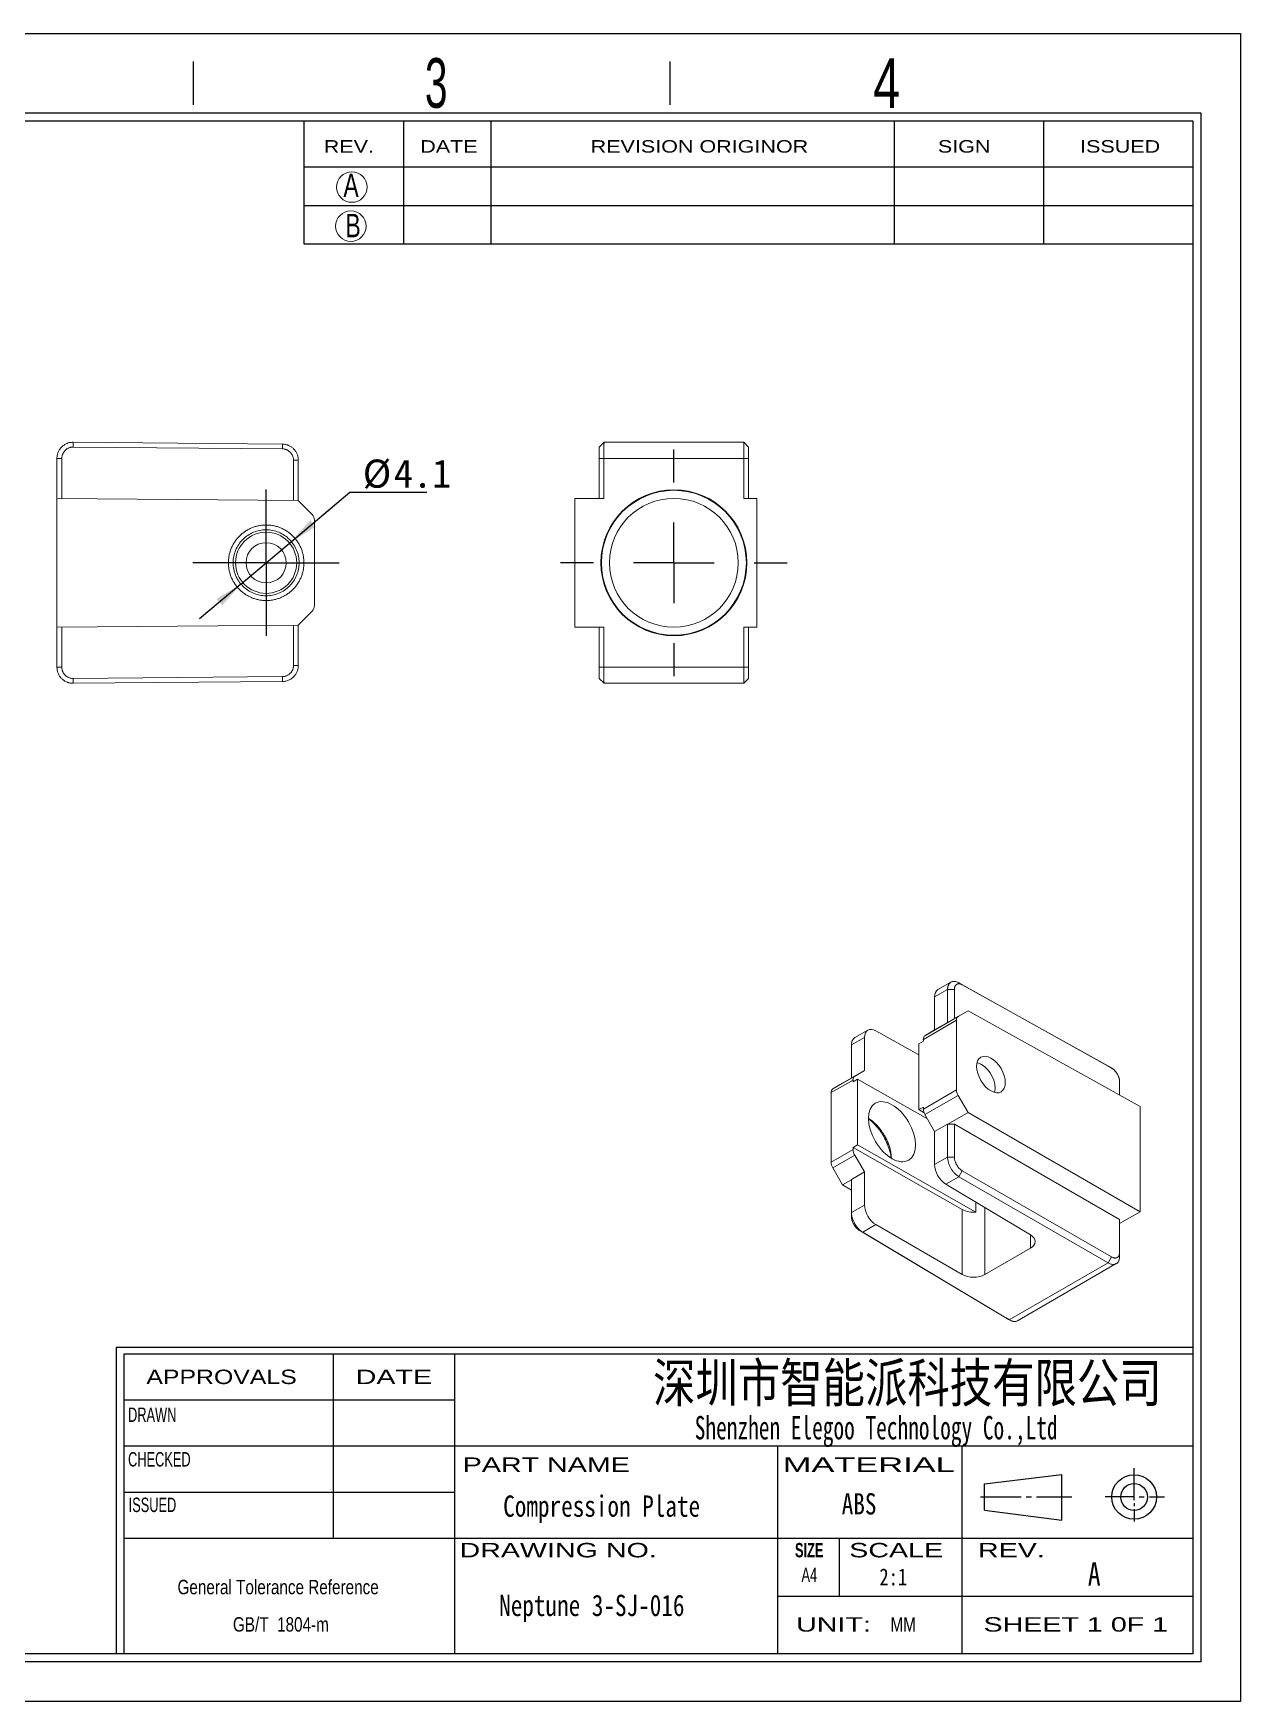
# Model space of a CAD drawing. Header units: millimetres. Extents: x 1 to 148, y 1 to 104.
# Drawn here: x 72.5 to 147.6, y 0.6 to 104.3 of the extents above; entities that cross this region are included whole.
import ezdxf

# ---------------------------------------------------------------- set-up
doc = ezdxf.new("R2010")
doc.units = ezdxf.units.MM
doc.header["$LTSCALE"] = 0.5
doc.layers.add('SLD-0', color=179, linetype='Continuous')
doc.styles.add('SLDTEXTSTYLE0', font='SIMSUN.TTC', dxfattribs={"width": 0.67})
doc.styles.add('SLDTEXTSTYLE1', font='SIMSUN.TTC', dxfattribs={"width": 0.8})
doc.styles.add('SLDTEXTSTYLE10', font='ARIAL.TTF', dxfattribs={"width": 0.7584})
doc.styles.add('SLDTEXTSTYLE11', font='ARIAL.TTF', dxfattribs={"width": 1.2324})
doc.styles.add('SLDTEXTSTYLE12', font='ARIAL.TTF', dxfattribs={"width": 1.7064})
doc.styles.add('SLDTEXTSTYLE13', font='SIMSUN.TTC', dxfattribs={"width": 0.8, "bigfont": 'bigfont'})
doc.styles.add('SLDTEXTSTYLE14', font='SIMKAI.TTF', dxfattribs={"width": 0.67})
doc.styles.add('SLDTEXTSTYLE15', font='SIMSUN.TTC')
doc.styles.add('SLDTEXTSTYLE2', font='SIMFANG.TTF', dxfattribs={"width": 0.8})
doc.styles.add('SLDTEXTSTYLE3', font='SIMSUN.TTC', dxfattribs={"width": 0.8})
doc.styles.add('SLDTEXTSTYLE5', font='ARIAL.TTF', dxfattribs={"width": 0.63516})
doc.styles.add('SLDTEXTSTYLE6', font='GOTHIC.TTF', dxfattribs={"width": 0.7304})
doc.styles.add('SLDTEXTSTYLE7', font='GOTHIC.TTF', dxfattribs={"width": 0.61171})
doc.styles.add('SLDTEXTSTYLE8', font='ARIALBD.TTF', dxfattribs={"width": 0.63516})
doc.styles.add('SLDTEXTSTYLE9', font='ARIAL.TTF', dxfattribs={"width": 1.422})
doc.dimstyles.new('SLDDIMSTYLE1', dxfattribs={"dimtxt": 1.75, "dimasz": 1.75, "dimexe": 0, "dimexo": 0.0625, "dimgap": 0.4375, "dimtad": 0, "dimtih": 1, "dimtoh": 1, "dimrnd": 1e-09, "dimzin": 12, "dimdsep": 46, "dimtxsty": 'SLDTEXTSTYLE0', "dimsah": 1, "dimcen": 0, "dimadec": 0, "dimazin": 3, "dimtfac": 1, "dimtmove": 0, "dimatfit": 3, "dimfxl": 0, "dimfrac": 2, "dimtolj": 1, "dimtzin": 12, "dimarcsym": 0})

# ---------------------------------------------------------------- blocks, each defined once
blk = doc.blocks.new('SW_NOTE_1')
at = {"layer": 'SLD-0', "color": 0, "char_height": 0.8963, "attachment_point": 2, "style": 'SLDTEXTSTYLE10'}
for s, insert in [('General Tolerance Reference ', (6.51, 1.16)), (' GB/T  1804-m', (6.55, -1.16))]:
    blk.add_mtext(s, dxfattribs=dict(at, insert=insert))
blk = doc.blocks.new('_D_2')
at = {"layer": 'SLD-0', "color": 5}
for p, q in [((88.55, 72.75), (92.19, 75.82)), ((92.19, 75.82), (96.97, 75.82)), ((85.42, 70.11), (88.55, 72.75)), ((85.42, 70.11), (82.84, 67.94))]:
    blk.add_line(p, q, dxfattribs=at)
for points in [[(88.55, 72.75), (90.06, 73.67), (89.72, 74.08)], [(85.42, 70.11), (83.9, 69.19), (84.25, 68.78)]]:
    blk.add_solid(points, dxfattribs=at)
at = {"layer": 'SLD-0', "color": 5, "char_height": 1.75, "attachment_point": 1, "style": 'SLDTEXTSTYLE15'}
for s, insert in [('%%c', (92.99, 77.85)), ('4.1', (94.92, 77.85))]:
    blk.add_mtext(s, dxfattribs=dict(at, insert=insert))
blk = doc.blocks.new('SW_CENTERMARKSYMBOL_2')
at = {"layer": 'SLD-0', "color": 0}
for p, q in [((0, 2.5), (0, 4.55)), ((0, 0), (0, 2.5)), ((-2.5, 0), (-4.55, 0)), ((0, 0), (-2.5, 0)), ((0, 0), (0, -2.5)), ((0, 0), (2.5, 0)), ((2.5, 0), (4.55, 0)), ((0, -2.5), (0, -4.55))]:
    blk.add_line(p, q, dxfattribs=at)
blk = doc.blocks.new('SW_CENTERMARKSYMBOL_3')
at = {"layer": 'SLD-0', "color": 0}
for p, q in [((0, 5), (0, 7.04)), ((0, 0), (0, 2.5)), ((-5, 0), (-7.04, 0)), ((0, 0), (-2.5, 0)), ((0, 0), (0, -2.5)), ((0, 0), (2.5, 0)), ((5, 0), (7.04, 0)), ((0, -5), (0, -7.04))]:
    blk.add_line(p, q, dxfattribs=at)

msp = doc.modelspace()

# ---------------------------------------------------------------- linework, layer by layer
at = {"color": 7, "linetype": 'Continuous', "lineweight": 15}
for p, q in [((74.992, 78.622), (74.992, 78.922)), ((74.992, 78.922), (87.992, 78.809)), ((87.992, 78.509), (87.992, 78.809)), ((107.985, 78.922), (107.685, 78.622)), ((107.986, 78.922), (116.668, 78.922)), ((116.968, 78.622), (116.668, 78.922)), ((74.286, 77.922), (73.983, 77.922)), ((73.983, 75.431), (73.983, 77.922)), ((74.286, 77.922), (74.286, 75.429)), ((87.992, 78.509), (74.992, 78.622)), ((88.686, 75.303), (88.686, 77.809)), ((88.686, 77.809), (88.983, 77.809)), ((88.983, 77.809), (88.983, 75.3)), ((107.679, 75.431), (107.679, 77.922)), ((107.979, 77.922), (107.679, 77.922)), ((107.979, 77.922), (107.979, 75.431)), ((116.674, 77.922), (107.979, 77.922)), ((116.674, 75.431), (116.674, 77.922)), ((116.974, 77.922), (116.674, 77.922)), ((116.974, 77.922), (116.974, 75.431)), ((73.983, 75.431), (73.983, 67.431)), ((88.983, 75.3), (73.983, 75.431)), ((89.84, 74.429), (88.983, 75.3)), ((106.177, 67.431), (106.177, 75.431)), ((106.177, 75.431), (107.979, 75.431)), ((117.477, 75.431), (116.674, 75.431)), ((117.477, 75.431), (117.477, 67.431)), ((89.983, 68.778), (89.983, 74.078)), ((73.983, 67.431), (88.975, 67.562)), ((73.983, 64.94), (73.983, 67.431)), ((74.286, 67.434), (74.286, 64.94)), ((88.686, 65.053), (88.686, 67.56)), ((88.975, 67.562), (89.837, 68.424)), ((88.983, 67.571), (88.983, 65.053)), ((106.177, 67.431), (107.979, 67.431)), ((107.679, 64.94), (107.679, 67.431)), ((107.979, 67.431), (107.979, 64.94)), ((117.477, 67.431), (116.674, 67.431)), ((116.674, 64.94), (116.674, 67.431)), ((116.974, 67.431), (116.974, 64.94)), ((74.286, 64.94), (73.983, 64.94)), ((74.992, 64.24), (87.992, 64.353)), ((87.992, 64.353), (87.992, 64.053)), ((88.686, 65.053), (88.983, 65.053)), ((107.979, 64.94), (107.679, 64.94)), ((107.979, 64.94), (116.674, 64.94)), ((116.974, 64.94), (116.674, 64.94)), ((74.992, 64.24), (74.992, 63.94)), ((87.992, 64.053), (74.992, 63.94)), ((107.685, 64.24), (107.985, 63.94)), ((116.668, 63.94), (107.986, 63.94)), ((116.668, 63.94), (116.968, 64.24)), ((129.338, 44.908), (128.533, 44.443)), ((129.549, 45.368), (128.738, 44.9)), ((129.338, 44.908), (129.76, 44.909)), ((129.338, 42.859), (129.338, 44.908)), ((129.76, 44.909), (129.76, 43.103)), ((130.043, 45.322), (130.255, 45.199)), ((130.043, 45.322), (139.316, 40.154)), ((139.528, 40.032), (130.255, 45.199)), ((128.533, 44.443), (128.533, 42.394)), ((128.533, 42.394), (130.609, 43.593)), ((130.609, 43.593), (129.998, 43.228)), ((141.308, 37.63), (130.609, 43.593)), ((129.896, 43), (127.832, 41.808)), ((127.932, 42.035), (129.998, 43.228)), ((129.896, 43), (129.896, 38.672)), ((124.173, 41.926), (123.368, 41.461)), ((124.382, 42.385), (123.57, 41.916)), ((124.173, 39.877), (124.173, 41.926)), ((127.549, 40.854), (124.88, 42.341)), ((127.832, 41.688), (127.549, 41.525)), ((127.549, 37.442), (127.549, 41.525)), ((127.832, 41.688), (127.832, 41.808)), ((127.932, 42.035), (128.533, 42.394)), ((123.368, 41.468), (123.366, 41.222)), ((123.366, 41.217), (123.368, 41.461)), ((123.366, 39.412), (123.366, 41.217)), ((123.368, 41.461), (123.368, 39.413)), ((122.203, 38.728), (123.562, 39.512)), ((122.804, 39.087), (124.173, 39.877)), ((124.173, 39.877), (123.562, 39.512)), ((124.173, 39.877), (124.173, 39.877)), ((139.316, 40.154), (139.528, 40.032)), ((139.316, 40.154), (139.391, 40.107)), ((123.46, 39.284), (122.103, 38.501)), ((122.103, 34.173), (122.103, 38.501)), ((122.203, 38.728), (122.804, 39.087)), ((123.742, 39.327), (123.46, 39.164)), ((123.46, 39.284), (123.46, 39.164)), ((123.742, 39.327), (123.742, 35.245)), ((128.088, 36.862), (123.742, 39.327)), ((127.832, 37.48), (129.896, 38.672)), ((140.026, 39.017), (140.033, 38.928)), ((140.032, 38.342), (140.032, 39.175)), ((140.033, 38.928), (140.032, 39.175)), ((140.033, 38.928), (140.033, 38.341)), ((127.549, 37.442), (127.832, 37.605)), ((127.879, 37.248), (127.549, 37.442)), ((127.832, 37.48), (127.832, 37.605)), ((130, 38.324), (127.934, 37.131)), ((130, 38.324), (130.615, 37.271)), ((141.308, 31.098), (141.308, 37.63)), ((128.533, 36.083), (127.934, 37.131)), ((129.338, 36.548), (128.533, 36.083)), ((129.338, 34.492), (129.338, 36.548)), ((129.338, 36.548), (129.35, 36.541)), ((130.615, 37.271), (129.35, 36.541)), ((129.35, 36.541), (129.76, 36.54)), ((129.76, 36.54), (129.76, 34.493)), ((129.76, 36.54), (140.032, 30.61)), ((130.615, 37.271), (141.308, 31.098)), ((128.533, 36.083), (128.533, 34.027)), ((122.103, 34.173), (123.46, 34.956)), ((123.564, 34.608), (122.205, 33.824)), ((123.46, 35.081), (123.742, 35.245)), ((123.46, 35.081), (123.46, 34.956)), ((130.242, 31.234), (123.46, 35.081)), ((123.564, 34.608), (124.173, 33.566)), ((123.742, 35.245), (131.093, 31.075)), ((128.533, 34.027), (129.338, 34.492)), ((129.338, 34.492), (129.76, 34.493)), ((122.81, 32.765), (122.205, 33.824)), ((124.173, 33.566), (123.368, 33.101)), ((124.173, 31.51), (124.173, 33.566)), ((130.043, 33.273), (129.228, 32.803)), ((130.043, 33.273), (130.255, 33.641)), ((139.316, 27.921), (130.043, 33.273)), ((130.255, 33.641), (139.528, 28.288)), ((123.368, 33.087), (122.81, 32.765)), ((123.366, 32.433), (122.81, 32.765)), ((123.366, 32.848), (123.368, 33.087)), ((123.366, 30.802), (123.366, 32.848)), ((123.368, 33.101), (123.368, 31.046)), ((123.368, 33.087), (123.368, 33.101)), ((129.228, 32.803), (134.497, 29.654)), ((123.368, 31.046), (124.173, 31.51)), ((130.242, 27.197), (130.242, 31.234)), ((131.093, 31.075), (131.093, 31.688)), ((123.366, 30.802), (123.368, 31.046)), ((124.88, 30.293), (124.064, 29.822)), ((130.242, 27.197), (124.88, 30.293)), ((140.032, 28.574), (140.032, 30.61)), ((140.032, 30.61), (140.033, 30.362)), ((141.308, 31.098), (140.033, 30.362)), ((140.033, 30.362), (140.033, 28.328)), ((123.852, 29.944), (124.064, 29.822)), ((132.964, 24.499), (123.852, 29.944)), ((124.064, 29.822), (133.176, 24.376)), ((134.491, 28.834), (131.65, 27.194)), ((139.316, 27.921), (139.528, 28.288)), ((140.033, 28.328), (140.032, 28.574)), ((133.176, 24.376), (139.316, 27.921)), ((133.678, 24.321), (139.826, 27.87)), ((132.964, 24.499), (133.176, 24.376)), ((132.973, 24.494), (133.187, 24.37))]:
    msp.add_line(p, q, dxfattribs=at)
at = {"color": 8, "linetype": 'Continuous', "lineweight": 15}
for p, q in [((131.65, 31.355), (131.65, 27.194)), ((134.491, 28.834), (134.491, 29.657))]:
    msp.add_line(p, q, dxfattribs=at)
at = {"color": 7, "linetype": 'Continuous', "lineweight": 15, "flags": 128}
msp.add_lwpolyline([(132.263, 38.508), (132.283, 38.612), (132.292, 38.752)], dxfattribs=at)
at = {"color": 7, "linetype": 'Continuous', "lineweight": 15}
for centre, radius in [((112.327, 71.431), 4.537), ((112.327, 71.431), 4.504), ((112.327, 71.431), 4.004), ((86.983, 71.431), 1.9), ((86.983, 71.431), 1.25)]:
    msp.add_circle(centre, radius, dxfattribs=at)
for centre, radius, start, end in [((89.483, 74.078), 0.5, 0, 44.5), ((89.483, 68.778), 0.5, 315, 0), ((130.497, 38.719), 1.795, 1.05228, 67.8119), ((130.933, 32.574), 1.508, 242.73566, 276.09657)]:
    msp.add_arc(centre, radius, start, end, dxfattribs=at)
for centre, major_axis, ratio, start_param, end_param in [((129.234, 44.031), (-0.493, 0.87), 0.5723212, 0.0042878, 0.7897673), ((124.886, 41.521), (-0.507, 0.862), 0.5823979, 5.5021549, 7.0642246), ((130.252, 42.797), (-0.253, 0.431), 0.5823979, 0.0043678, 0.7810393), ((128.182, 41.602), (-0.247, 0.435), 0.5723212, 0.0130957, 0.7897673), ((123.816, 39.082), (-0.253, 0.431), 0.5823979, 0.0043678, 0.7810393), ((122.453, 38.295), (-0.247, 0.435), 0.5723212, 0.0130957, 0.7897673), ((130.252, 38.469), (-0.253, 0.431), 0.5823979, 0.7810393, 1.5664374), ((128.182, 37.274), (-0.247, 0.435), 0.5723212, 0.7897673, 1.5751654), ((123.816, 34.754), (-0.253, 0.431), 0.5823979, 0.7810393, 1.5664374), ((122.453, 33.967), (-0.247, 0.435), 0.5723212, 0.7897673, 1.5751654), ((129.234, 33.616), (-0.493, 0.87), 0.5723212, 0.7897673, 2.3518369), ((124.886, 31.106), (-0.507, 0.862), 0.5823979, 0.7810393, 2.343109), ((133.784, 29.249), (1, -0.008), 0.5823041, 5.5022266, 7.0642962), ((130.943, 27.609), (1, -0.008), 0.5823041, 3.9401569, 5.5022266)]:
    msp.add_ellipse(centre, major_axis=major_axis, ratio=ratio, start_param=start_param, end_param=end_param, dxfattribs=at)
for centre, major_axis in [((132.035, 39.624), (-0.633, 1.078)), ((125.882, 36.072), (-1.038, 1.768))]:
    msp.add_ellipse(centre, major_axis=major_axis, ratio=0.5823979, dxfattribs=at)
for points, knots in [([(73.983, 77.922), (73.984, 77.954), (73.986, 78.017), (74, 78.111), (74.023, 78.205), (74.055, 78.298), (74.097, 78.388), (74.148, 78.475), (74.209, 78.558), (74.297, 78.655), (74.426, 78.761), (74.591, 78.848), (74.783, 78.911), (74.915, 78.918), (74.992, 78.922)], [0, 0, 0, 0, 0.05950079, 0.11986998, 0.18110757, 0.24321355, 0.3061879, 0.37003062, 0.43474169, 0.50032109, 0.61901184, 0.75017659, 0.8535669, 1, 1, 1, 1]), ([(87.992, 78.809), (88.025, 78.808), (88.087, 78.806), (88.174, 78.792), (88.25, 78.774), (88.315, 78.753), (88.418, 78.713), (88.55, 78.641), (88.702, 78.513), (88.826, 78.36), (88.917, 78.184), (88.973, 77.998), (88.98, 77.871), (88.983, 77.809)], [0, 0, 0, 0, 0.0626653, 0.1190241, 0.1690752, 0.2128172, 0.2502492, 0.3812038, 0.5001666, 0.6301861, 0.7568321, 0.8801036, 1, 1, 1, 1]), ([(107.985, 78.922), (107.985, 78.921), (107.985, 78.919), (107.984, 78.9), (107.984, 78.877), (107.983, 78.842), (107.982, 78.791), (107.982, 78.717), (107.981, 78.616), (107.98, 78.479), (107.98, 78.301), (107.979, 78.114), (107.979, 77.986), (107.979, 77.922)], [0, 0, 0, 0, 0.0699744, 0.138559, 0.1962504, 0.2430443, 0.3327864, 0.4169441, 0.4955161, 0.6268676, 0.7547326, 0.8791104, 1, 1, 1, 1]), ([(116.674, 77.922), (116.674, 77.954), (116.674, 78.017), (116.674, 78.111), (116.674, 78.205), (116.674, 78.298), (116.673, 78.388), (116.673, 78.475), (116.673, 78.558), (116.672, 78.655), (116.671, 78.761), (116.67, 78.848), (116.669, 78.911), (116.668, 78.918), (116.668, 78.922)], [0, 0, 0, 0, 0.05950079, 0.11986998, 0.18110757, 0.24321355, 0.3061879, 0.37003062, 0.43474169, 0.50032109, 0.61901184, 0.75017659, 0.8535669, 1, 1, 1, 1]), ([(74.992, 78.622), (74.969, 78.622), (74.923, 78.621), (74.851, 78.611), (74.784, 78.594), (74.716, 78.569), (74.656, 78.541), (74.594, 78.504), (74.541, 78.465), (74.488, 78.416), (74.444, 78.367), (74.401, 78.308), (74.367, 78.252), (74.336, 78.186), (74.315, 78.124), (74.298, 78.057), (74.288, 77.992), (74.287, 77.945), (74.286, 77.922)], [0, 0, 0, 0, 0.0623663, 0.1250045, 0.1964267, 0.2500057, 0.3214276, 0.3750063, 0.4464277, 0.500006, 0.5714269, 0.6250047, 0.6964251, 0.7500027, 0.8214226, 0.8749999, 0.9375001, 1, 1, 1, 1]), ([(88.686, 77.809), (88.685, 77.832), (88.684, 77.877), (88.673, 77.948), (88.656, 78.015), (88.632, 78.082), (88.604, 78.141), (88.567, 78.202), (88.528, 78.254), (88.479, 78.307), (88.431, 78.351), (88.373, 78.393), (88.317, 78.427), (88.253, 78.457), (88.191, 78.479), (88.125, 78.496), (88.061, 78.506), (88.015, 78.508), (87.992, 78.509)], [0, 0, 0, 0, 0.0623628, 0.1249998, 0.1964198, 0.2499971, 0.3214174, 0.374995, 0.4464159, 0.4999938, 0.5714152, 0.6249935, 0.6964154, 0.7499941, 0.8214163, 0.8749953, 0.9374977, 1, 1, 1, 1]), ([(107.679, 77.922), (107.679, 77.945), (107.679, 77.992), (107.679, 78.063), (107.68, 78.13), (107.68, 78.198), (107.68, 78.258), (107.68, 78.319), (107.681, 78.372), (107.681, 78.425), (107.682, 78.469), (107.682, 78.511), (107.683, 78.544), (107.683, 78.574), (107.684, 78.596), (107.684, 78.611), (107.685, 78.621), (107.685, 78.622), (107.686, 78.622)], [0, 0, 0, 0, 0.062364, 0.1249999, 0.1964197, 0.2499971, 0.3214173, 0.374995, 0.4464157, 0.4999938, 0.571415, 0.6249935, 0.6964152, 0.749994, 0.8214161, 0.8749953, 0.9374977, 1, 1, 1, 1]), ([(116.968, 78.622), (116.968, 78.622), (116.969, 78.621), (116.969, 78.611), (116.97, 78.594), (116.97, 78.569), (116.971, 78.541), (116.971, 78.504), (116.972, 78.465), (116.972, 78.416), (116.973, 78.367), (116.973, 78.308), (116.973, 78.252), (116.974, 78.186), (116.974, 78.124), (116.974, 78.057), (116.974, 77.992), (116.974, 77.945), (116.974, 77.922)], [0, 0, 0, 0, 0.0623663, 0.1250045, 0.1964267, 0.2500057, 0.3214276, 0.3750063, 0.4464277, 0.500006, 0.5714269, 0.6250047, 0.6964251, 0.7500027, 0.8214226, 0.8749999, 0.9375001, 1, 1, 1, 1]), ([(84.639, 71.431), (84.639, 71.508), (84.646, 71.662), (84.68, 71.89), (84.736, 72.114), (84.814, 72.331), (84.912, 72.54), (85.031, 72.737), (85.169, 72.923), (85.323, 73.094), (85.494, 73.249), (85.68, 73.386), (85.878, 73.505), (86.086, 73.603), (86.304, 73.681), (86.527, 73.737), (86.756, 73.771), (86.986, 73.782), (87.216, 73.771), (87.445, 73.737), (87.669, 73.681), (87.886, 73.603), (88.094, 73.505), (88.292, 73.386), (88.478, 73.249), (88.649, 73.094), (88.804, 72.923), (88.941, 72.737), (89.06, 72.54), (89.158, 72.331), (89.236, 72.114), (89.292, 71.89), (89.326, 71.662), (89.337, 71.431), (89.326, 71.201), (89.292, 70.973), (89.236, 70.749), (89.158, 70.531), (89.06, 70.323), (88.941, 70.125), (88.804, 69.94), (88.649, 69.769), (88.478, 69.614), (88.292, 69.476), (88.094, 69.358), (87.886, 69.259), (87.669, 69.181), (87.445, 69.125), (87.216, 69.091), (86.986, 69.08), (86.756, 69.091), (86.527, 69.125), (86.304, 69.181), (86.086, 69.259), (85.878, 69.358), (85.68, 69.476), (85.494, 69.614), (85.323, 69.769), (85.169, 69.94), (85.031, 70.125), (84.912, 70.323), (84.814, 70.531), (84.736, 70.749), (84.68, 70.973), (84.646, 71.201), (84.639, 71.354), (84.639, 71.431)], [0, 0, 0, 0, 0.0156247, 0.0312494, 0.0468742, 0.0624989, 0.0781237, 0.0937486, 0.1093735, 0.1249985, 0.1406235, 0.1562486, 0.1718737, 0.1874989, 0.2031242, 0.2187494, 0.2343747, 0.25, 0.2656253, 0.2812506, 0.2968758, 0.3125011, 0.3281263, 0.3437514, 0.3593765, 0.3750015, 0.3906265, 0.4062514, 0.4218763, 0.4375011, 0.4531258, 0.4687506, 0.4843753, 0.5, 0.5156247, 0.5312494, 0.5468742, 0.5624989, 0.5781237, 0.5937486, 0.6093735, 0.6249985, 0.6406235, 0.6562486, 0.6718737, 0.6874989, 0.7031242, 0.7187494, 0.7343747, 0.75, 0.7656253, 0.7812506, 0.7968758, 0.8125011, 0.8281263, 0.8437514, 0.8593765, 0.8750015, 0.8906265, 0.9062514, 0.9218763, 0.9375011, 0.9531258, 0.9687506, 0.9843753, 1, 1, 1, 1]), ([(84.933, 71.431), (84.933, 71.163), (85.04, 70.626), (85.496, 69.944), (86.179, 69.488), (86.983, 69.328), (87.788, 69.488), (88.471, 69.944), (88.927, 70.626), (89.087, 71.431), (88.927, 72.236), (88.471, 72.919), (87.788, 73.374), (86.983, 73.535), (86.179, 73.374), (85.496, 72.919), (85.04, 72.236), (84.933, 71.7), (84.933, 71.431)], [0, 0, 0, 0, 0.0624986, 0.124998, 0.1874986, 0.25, 0.3125014, 0.375002, 0.4375014, 0.5, 0.5624986, 0.624998, 0.6874986, 0.75, 0.8125014, 0.875002, 0.9375014, 1, 1, 1, 1]), ([(74.992, 63.94), (74.959, 63.941), (74.895, 63.942), (74.806, 63.955), (74.729, 63.972), (74.664, 63.992), (74.56, 64.031), (74.426, 64.102), (74.271, 64.229), (74.144, 64.383), (74.051, 64.561), (73.994, 64.749), (73.987, 64.877), (73.983, 64.94)], [0, 0, 0, 0, 0.0638699, 0.1208319, 0.1708841, 0.2140252, 0.2502539, 0.3814201, 0.5001696, 0.6303095, 0.7569951, 0.8802255, 1, 1, 1, 1]), ([(74.286, 64.94), (74.287, 64.917), (74.288, 64.871), (74.299, 64.799), (74.316, 64.732), (74.341, 64.664), (74.37, 64.605), (74.408, 64.543), (74.448, 64.491), (74.497, 64.437), (74.547, 64.394), (74.605, 64.351), (74.662, 64.318), (74.728, 64.288), (74.791, 64.267), (74.858, 64.251), (74.923, 64.241), (74.969, 64.24), (74.992, 64.24)], [0, 0, 0, 0, 0.062364, 0.1249999, 0.1964197, 0.2499971, 0.3214173, 0.374995, 0.4464157, 0.4999938, 0.571415, 0.6249935, 0.6964152, 0.749994, 0.8214161, 0.8749953, 0.9374977, 1, 1, 1, 1]), ([(87.992, 64.353), (88.015, 64.354), (88.06, 64.356), (88.131, 64.367), (88.197, 64.385), (88.265, 64.41), (88.323, 64.439), (88.384, 64.476), (88.436, 64.516), (88.489, 64.564), (88.532, 64.613), (88.574, 64.671), (88.607, 64.728), (88.637, 64.793), (88.658, 64.854), (88.674, 64.921), (88.684, 64.985), (88.685, 65.031), (88.686, 65.053)], [0, 0, 0, 0, 0.06236514, 0.12500445, 0.19642683, 0.25000566, 0.3214277, 0.37500622, 0.44642778, 0.50000592, 0.57142696, 0.6250047, 0.69642524, 0.75000264, 0.82142278, 0.87499993, 0.93750009, 1, 1, 1, 1]), ([(88.983, 65.053), (88.983, 65.022), (88.981, 64.96), (88.967, 64.867), (88.945, 64.773), (88.913, 64.682), (88.873, 64.592), (88.822, 64.506), (88.763, 64.424), (88.676, 64.327), (88.55, 64.221), (88.387, 64.133), (88.198, 64.068), (88.068, 64.059), (87.992, 64.053)], [0, 0, 0, 0, 0.0595706, 0.1199892, 0.181256, 0.2433708, 0.3063338, 0.3701448, 0.4348038, 0.5003109, 0.6192146, 0.7501683, 0.8554336, 1, 1, 1, 1]), ([(107.686, 64.24), (107.685, 64.241), (107.685, 64.241), (107.684, 64.252), (107.684, 64.269), (107.683, 64.293), (107.683, 64.321), (107.682, 64.359), (107.682, 64.398), (107.681, 64.447), (107.681, 64.496), (107.68, 64.554), (107.68, 64.611), (107.68, 64.676), (107.68, 64.739), (107.679, 64.806), (107.679, 64.871), (107.679, 64.917), (107.679, 64.94)], [0, 0, 0, 0, 0.0623663, 0.1250045, 0.1964267, 0.2500057, 0.3214276, 0.3750063, 0.4464277, 0.500006, 0.5714269, 0.6250047, 0.6964251, 0.7500027, 0.8214226, 0.8749999, 0.9375001, 1, 1, 1, 1]), ([(107.979, 64.94), (107.979, 64.877), (107.979, 64.749), (107.98, 64.561), (107.98, 64.414), (107.981, 64.305), (107.981, 64.232), (107.982, 64.166), (107.982, 64.109), (107.983, 64.056), (107.983, 64.013), (107.984, 63.976), (107.985, 63.947), (107.985, 63.943), (107.985, 63.941)], [0, 0, 0, 0, 0.12085961, 0.2452133, 0.37306027, 0.43837864, 0.50457351, 0.56296184, 0.62450987, 0.68921724, 0.75708354, 0.82185569, 0.90599985, 1, 1, 1, 1]), ([(116.668, 63.94), (116.668, 63.941), (116.668, 63.942), (116.669, 63.955), (116.669, 63.972), (116.67, 63.992), (116.671, 64.031), (116.671, 64.102), (116.672, 64.229), (116.673, 64.383), (116.674, 64.561), (116.674, 64.749), (116.674, 64.877), (116.674, 64.94)], [0, 0, 0, 0, 0.0638699, 0.1208319, 0.1708841, 0.2140252, 0.2502539, 0.3814201, 0.5001696, 0.6303095, 0.7569951, 0.8802255, 1, 1, 1, 1]), ([(116.974, 64.94), (116.974, 64.917), (116.974, 64.871), (116.974, 64.799), (116.974, 64.732), (116.974, 64.664), (116.973, 64.605), (116.973, 64.543), (116.973, 64.491), (116.972, 64.437), (116.972, 64.394), (116.971, 64.351), (116.971, 64.318), (116.97, 64.288), (116.97, 64.267), (116.969, 64.251), (116.969, 64.241), (116.968, 64.24), (116.968, 64.24)], [0, 0, 0, 0, 0.062364, 0.1249999, 0.1964197, 0.2499971, 0.3214173, 0.374995, 0.4464157, 0.4999938, 0.571415, 0.6249935, 0.6964152, 0.749994, 0.8214161, 0.8749953, 0.9374977, 1, 1, 1, 1]), ([(129.338, 44.908), (129.339, 44.933), (129.34, 44.983), (129.349, 45.054), (129.365, 45.121), (129.388, 45.183), (129.417, 45.239), (129.453, 45.289), (129.495, 45.332), (129.556, 45.376), (129.646, 45.411), (129.763, 45.417), (129.897, 45.393), (129.99, 45.348), (130.043, 45.322)], [0, 0, 0, 0, 0.0595706, 0.1199892, 0.181256, 0.2433708, 0.3063338, 0.3701448, 0.4348038, 0.5003109, 0.6192146, 0.7501683, 0.8554336, 1, 1, 1, 1]), ([(130.255, 45.199), (130.239, 45.208), (130.207, 45.225), (130.156, 45.244), (130.109, 45.257), (130.061, 45.263), (130.019, 45.264), (129.976, 45.258), (129.939, 45.247), (129.901, 45.228), (129.87, 45.206), (129.84, 45.175), (129.817, 45.143), (129.796, 45.102), (129.78, 45.06), (129.769, 45.012), (129.762, 44.964), (129.761, 44.927), (129.76, 44.909)], [0, 0, 0, 0, 0.06236514, 0.12500445, 0.19642683, 0.25000566, 0.3214277, 0.37500622, 0.44642778, 0.50000592, 0.57142696, 0.6250047, 0.69642524, 0.75000264, 0.82142278, 0.87499993, 0.93750009, 1, 1, 1, 1]), ([(123.574, 41.918), (123.573, 41.918), (123.537, 41.901), (123.479, 41.845), (123.414, 41.74), (123.375, 41.611), (123.37, 41.511), (123.368, 41.461)], [0, 0, 0, 0, 0.0056577, 0.2643118, 0.5162545, 0.7614844, 1, 1, 1, 1]), ([(139.63, 39.963), (139.625, 39.964), (139.613, 39.967), (139.567, 39.994), (139.494, 40.041), (139.427, 40.084), (139.391, 40.108)], [0, 0, 0, 0, 0.1973932, 0.4179924, 0.6792187, 1, 1, 1, 1]), ([(140.032, 39.175), (140.031, 39.194), (140.03, 39.232), (140.022, 39.295), (140.01, 39.356), (139.992, 39.422), (139.972, 39.482), (139.945, 39.548), (139.916, 39.607), (139.881, 39.67), (139.846, 39.726), (139.804, 39.784), (139.763, 39.834), (139.716, 39.886), (139.672, 39.928), (139.624, 39.968), (139.577, 40.003), (139.544, 40.022), (139.528, 40.032)], [0, 0, 0, 0, 0.062364, 0.1249999, 0.1964197, 0.2499971, 0.3214173, 0.374995, 0.4464157, 0.4999938, 0.571415, 0.6249935, 0.6964152, 0.749994, 0.8214161, 0.8749953, 0.9374977, 1, 1, 1, 1]), ([(140.03, 39.014), (140.027, 39.058), (140.023, 39.138), (140.017, 39.226), (140.017, 39.279), (140.02, 39.29), (140.021, 39.295)], [0, 0, 0, 0, 0.3221535, 0.5833697, 0.8032559, 1, 1, 1, 1]), ([(124.413, 36.899), (124.413, 36.899), (124.453, 36.879), (124.53, 36.825), (124.639, 36.747), (124.736, 36.667), (124.822, 36.59), (124.897, 36.518), (124.989, 36.421), (125.099, 36.296), (125.222, 36.135), (125.332, 35.974), (125.446, 35.786), (125.558, 35.569), (125.662, 35.325), (125.758, 35.04), (125.83, 34.734), (125.84, 34.525), (125.845, 34.43)], [0, 0, 0, 0, 0.00060757, 0.05470689, 0.10414331, 0.14891619, 0.18902494, 0.22446905, 0.25524807, 0.32357273, 0.38877855, 0.45086518, 0.50983228, 0.59713554, 0.68196913, 0.76433284, 0.89229149, 1, 1, 1, 1]), ([(125.825, 34.441), (125.823, 34.471), (125.812, 34.631), (125.73, 34.946), (125.582, 35.368), (125.375, 35.781), (125.124, 36.17), (124.837, 36.512), (124.598, 36.75), (124.456, 36.846), (124.422, 36.869)], [0, 0, 0, 0, 0.0350056, 0.1876798, 0.3403548, 0.4930309, 0.6457081, 0.7983863, 0.9510654, 1, 1, 1, 1]), ([(130.043, 33.273), (130.02, 33.288), (129.976, 33.315), (129.914, 33.361), (129.86, 33.407), (129.814, 33.45), (129.74, 33.524), (129.646, 33.637), (129.538, 33.803), (129.45, 33.978), (129.385, 34.159), (129.345, 34.334), (129.34, 34.44), (129.338, 34.492)], [0, 0, 0, 0, 0.0626653, 0.1190241, 0.1690752, 0.2128172, 0.2502492, 0.3812038, 0.5001666, 0.6301861, 0.7568321, 0.8801036, 1, 1, 1, 1]), ([(129.76, 34.493), (129.761, 34.474), (129.762, 34.437), (129.769, 34.374), (129.782, 34.313), (129.799, 34.248), (129.819, 34.189), (129.846, 34.124), (129.873, 34.066), (129.908, 34.003), (129.942, 33.948), (129.983, 33.89), (130.023, 33.84), (130.07, 33.788), (130.113, 33.746), (130.161, 33.705), (130.207, 33.671), (130.239, 33.651), (130.255, 33.641)], [0, 0, 0, 0, 0.0623628, 0.1249998, 0.1964198, 0.2499971, 0.3214174, 0.374995, 0.4464159, 0.4999938, 0.5714152, 0.6249935, 0.6964154, 0.7499941, 0.8214163, 0.8749953, 0.9374977, 1, 1, 1, 1]), ([(123.852, 29.944), (123.836, 29.954), (123.804, 29.975), (123.755, 30.013), (123.708, 30.055), (123.661, 30.103), (123.62, 30.15), (123.577, 30.206), (123.541, 30.26), (123.504, 30.321), (123.474, 30.379), (123.444, 30.443), (123.421, 30.503), (123.4, 30.568), (123.385, 30.628), (123.374, 30.688), (123.367, 30.745), (123.366, 30.783), (123.366, 30.802)], [0, 0, 0, 0, 0.06236514, 0.12500445, 0.19642683, 0.25000566, 0.3214277, 0.37500622, 0.44642778, 0.50000592, 0.57142696, 0.6250047, 0.69642524, 0.75000264, 0.82142278, 0.87499993, 0.93750009, 1, 1, 1, 1]), ([(123.368, 31.046), (123.368, 31.02), (123.369, 30.968), (123.379, 30.886), (123.395, 30.801), (123.417, 30.713), (123.446, 30.623), (123.481, 30.532), (123.523, 30.441), (123.583, 30.327), (123.672, 30.188), (123.787, 30.049), (123.92, 29.919), (124.011, 29.857), (124.064, 29.822)], [0, 0, 0, 0, 0.0595706, 0.1199892, 0.181256, 0.2433708, 0.3063338, 0.3701448, 0.4348038, 0.5003109, 0.6192146, 0.7501683, 0.8554336, 1, 1, 1, 1]), ([(140.033, 28.328), (140.033, 28.303), (140.032, 28.252), (140.022, 28.18), (140.006, 28.113), (139.983, 28.05), (139.953, 27.993), (139.916, 27.943), (139.873, 27.901), (139.81, 27.857), (139.719, 27.823), (139.601, 27.819), (139.464, 27.845), (139.371, 27.893), (139.316, 27.921)], [0, 0, 0, 0, 0.0595008, 0.11987, 0.1811076, 0.2432135, 0.3061879, 0.3700306, 0.4347417, 0.5003211, 0.6190118, 0.7501766, 0.8535669, 1, 1, 1, 1]), ([(139.528, 28.288), (139.544, 28.279), (139.577, 28.261), (139.628, 28.241), (139.676, 28.227), (139.725, 28.219), (139.767, 28.218), (139.812, 28.224), (139.849, 28.234), (139.888, 28.253), (139.919, 28.275), (139.95, 28.305), (139.974, 28.338), (139.996, 28.379), (140.011, 28.421), (140.023, 28.469), (140.03, 28.518), (140.031, 28.555), (140.032, 28.574)], [0, 0, 0, 0, 0.0623663, 0.1250045, 0.1964267, 0.2500057, 0.3214276, 0.3750063, 0.4464277, 0.500006, 0.5714269, 0.6250047, 0.6964251, 0.7500027, 0.8214226, 0.8749999, 0.9375001, 1, 1, 1, 1]), ([(133.176, 24.376), (133.206, 24.36), (133.26, 24.33), (133.334, 24.302), (133.395, 24.286), (133.462, 24.275), (133.535, 24.273), (133.611, 24.291), (133.66, 24.305), (133.679, 24.321), (133.679, 24.322)], [0, 0, 0, 0, 0.1565228, 0.291601, 0.4052247, 0.4973857, 0.6741336, 0.8398832, 0.9946313, 1, 1, 1, 1])]:
    msp.add_open_spline(points, degree=3, knots=knots, dxfattribs=at)
at = {"layer": 'SLD-0'}
for p, q in [((0.795, 104.337), (147.553, 104.337)), ((147.553, 104.337), (147.553, 0.647)), ((6.337, 98.905), (144.591, 98.905)), ((126.009, 98.905), (126.009, 91.257)), ((135.3, 98.905), (135.3, 91.257)), ((144.591, 98.905), (144.591, 3.609)), ((144.591, 3.609), (6.337, 3.609)), ((147.553, 0.647), (0.795, 0.647))]:
    msp.add_line(p, q, dxfattribs=at)
at = {"layer": 'SLD-0', "color": 6, "linetype": 'Continuous'}
for p, q in [((82.476, 99.893), (82.476, 102.585)), ((112.102, 99.893), (112.102, 102.585)), ((5.844, 99.399), (145.084, 99.399)), ((145.084, 99.399), (145.084, 3.116)), ((145.084, 3.116), (5.844, 3.116))]:
    msp.add_line(p, q, dxfattribs=at)
at = {"layer": 'SLD-0', "color": 179, "linetype": 'Continuous'}
for p, q in [((89.329, 98.905), (89.329, 91.257)), ((95.525, 98.905), (95.525, 91.257)), ((100.943, 98.905), (100.943, 91.257)), ((89.329, 96.037), (144.591, 96.037)), ((89.329, 93.647), (144.591, 93.647)), ((89.329, 91.257), (144.591, 91.257)), ((144.591, 22.665), (77.665, 22.665)), ((77.665, 22.665), (77.665, 3.609)), ((144.591, 22.253), (78.143, 22.253)), ((78.143, 22.253), (78.143, 3.609)), ((91.14, 22.253), (91.14, 10.78)), ((98.699, 22.253), (98.699, 3.609)), ((98.699, 19.385), (78.143, 19.385)), ((144.591, 16.517), (78.143, 16.517)), ((118.776, 16.517), (118.776, 3.609)), ((130.249, 3.609), (130.249, 16.517)), ((131.628, 14.177), (136.444, 14.769)), ((136.444, 11.923), (136.444, 14.769)), ((140.935, 13.175), (140.935, 15.158)), ((98.699, 13.648), (78.143, 13.648)), ((131.628, 12.553), (131.628, 14.177)), ((131.393, 13.366), (133.915, 13.366)), ((131.628, 12.553), (136.444, 11.923)), ((134.23, 13.366), (134.546, 13.366)), ((134.861, 13.366), (137.068, 13.366)), ((140.935, 13.366), (139.134, 13.366)), ((140.935, 12.983), (140.935, 12.792)), ((140.935, 12.6), (140.935, 11.833)), ((141.25, 13.366), (141.565, 13.366)), ((141.881, 13.366), (142.826, 13.366)), ((144.591, 10.78), (78.143, 10.78)), ((122.601, 10.78), (122.601, 7.195)), ((118.776, 7.195), (144.591, 7.195))]:
    msp.add_line(p, q, dxfattribs=at)
at = {"layer": 'SLD-0', "lineweight": 0}
for centre in [(92.311, 94.782), (92.25, 92.357)]:
    msp.add_circle(centre, 0.947, dxfattribs=at)
at = {"layer": 'SLD-0', "color": 179, "linetype": 'Continuous'}
for radius in [1.386, 0.834]:
    msp.add_circle((140.935, 13.366), radius, dxfattribs=at)

# ---------------------------------------------------------------- block references
at = {"layer": 'SLD-0', "color": 1}
for name, p in [('SW_CENTERMARKSYMBOL_3', (112.327, 71.431)), ('SW_CENTERMARKSYMBOL_2', (86.983, 71.431))]:
    msp.add_blockref(name, p, dxfattribs=at)
at = {"layer": 'SLD-0', "color": 179}
msp.add_blockref('SW_NOTE_1', (81.219, 7.055), dxfattribs=at)

# ---------------------------------------------------------------- texts
at = {"layer": 'SLD-0'}
for s, insert, char_height, attachment_point, style in [('3', (96.853, 102.797), 3.086, 1, 'SLDTEXTSTYLE7'), ('4', (124.72, 102.793), 3.086, 1, 'SLDTEXTSTYLE6'), ('A', (91.789, 95.626), 1.452, 1, 'SLDTEXTSTYLE6'), ('B', (91.916, 93.119), 1.452, 1, 'SLDTEXTSTYLE6'), ('\\M+1905B圳\\M+18E73\\M+19271\\M+1945C\\M+19468\\M+189C8\\M+18B5A\\M+1974C\\M+18CC0\\M+18CF6\\M+18E69', (126.838, 21.669), 2.41404, 2, 'SLDTEXTSTYLE13'), ('Compression Plate', (107.839, 13.462), 1.32292, 2, 'SLDTEXTSTYLE3'), ('ABS', (123.839, 13.603), 1.3229, 2, 'SLDTEXTSTYLE3'), ('A', (138.057, 9.315), 1.455, 1, 'SLDTEXTSTYLE1'), ('Neptune 3-SJ-016', (107.227, 7.29), 1.32292, 2, 'SLDTEXTSTYLE3')]:
    msp.add_mtext(s, dxfattribs=dict(at, insert=insert, char_height=char_height, attachment_point=attachment_point, style=style))
at = {"layer": 'SLD-0', "color": 179}
for s, insert, char_height, attachment_point, style in [('REV.', (90.564, 97.7), 0.7768, 1, 'SLDTEXTSTYLE11'), ('DATE', (96.563, 97.7), 0.7768, 1, 'SLDTEXTSTYLE11'), ('REVISION ORIGINOR', (107.154, 97.7), 0.77682, 1, 'SLDTEXTSTYLE11'), ('SIGN', (128.733, 97.7), 0.7768, 1, 'SLDTEXTSTYLE11'), ('ISSUED', (137.574, 97.7), 0.7768, 1, 'SLDTEXTSTYLE11'), ('APPROVALS', (84.213, 21.281), 0.8963, 2, 'SLDTEXTSTYLE11'), ('DATE', (94.925, 21.281), 0.8963, 2, 'SLDTEXTSTYLE9'), ('DRAWN', (79.902, 18.926), 0.8963, 2, 'SLDTEXTSTYLE5'), ('Shenzhen Elegoo Technology Co.,Ltd', (124.899, 18.4), 1.45521, 2, 'SLDTEXTSTYLE14'), ('CHECKED', (80.348, 16.157), 0.8963, 2, 'SLDTEXTSTYLE5'), ('PART NAME', (104.397, 15.823), 0.8963, 2, 'SLDTEXTSTYLE9'), ('MATERIAL', (124.44, 15.823), 0.8963, 2, 'SLDTEXTSTYLE12'), ('ISSUED', (79.918, 13.327), 0.8963, 2, 'SLDTEXTSTYLE5'), ('DRAWING NO.', (105.134, 10.511), 0.89633, 2, 'SLDTEXTSTYLE9'), ('SIZE', (120.739, 10.511), 0.8963, 2, 'SLDTEXTSTYLE8'), ('SCALE', (126.144, 10.511), 0.8963, 2, 'SLDTEXTSTYLE9'), ('REV.', (133.305, 10.511), 0.8963, 2, 'SLDTEXTSTYLE9'), ('A4', (120.745, 8.977), 0.8963, 2, 'SLDTEXTSTYLE5'), ('2:1', (125.965, 8.928), 1.0583, 2, 'SLDTEXTSTYLE2'), ('UNIT:', (122.249, 5.895), 0.8963, 2, 'SLDTEXTSTYLE9'), ('MM', (126.58, 5.895), 0.8963, 2, 'SLDTEXTSTYLE10'), ('SHEET 1 0F 1', (137.31, 5.895), 0.89633, 2, 'SLDTEXTSTYLE9')]:
    msp.add_mtext(s, dxfattribs=dict(at, insert=insert, char_height=char_height, attachment_point=attachment_point, style=style))

# ---------------------------------------------------------------- dimensions: what is measured, and where the dimension line sits
at = {"layer": 'SLD-0', "color": 5}
dim = msp.add_diameter_dim_2p(p1=(88.552, 72.752), p2=(85.415, 70.111), dimstyle='SLDDIMSTYLE1', dxfattribs=at)
dim.commit()
dim.dimension.update_dxf_attribs({"geometry": '_D_2', "text_midpoint": (94.977, 77.087), "dimtype": 163})

doc.saveas('drawing.dxf')
